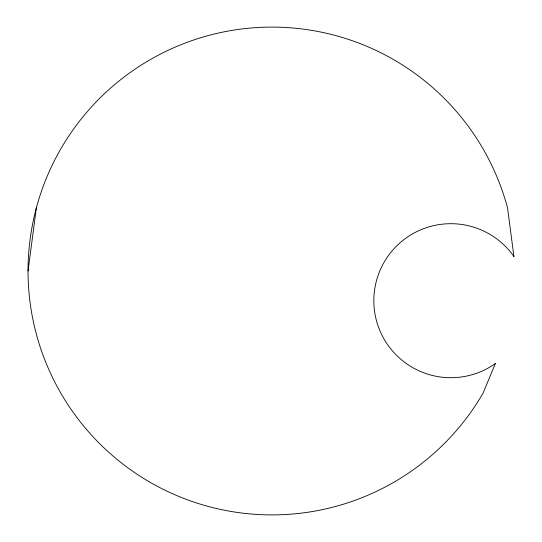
<?xml version="1.0" encoding="UTF-8"?>
<svg xmlns="http://www.w3.org/2000/svg" width="542" height="542" viewBox="0 0 542 542"><rect width="100%" height="100%" fill="white"/><g stroke="black" fill="none" stroke-linecap="round" stroke-linejoin="round"><path stroke-width="0.81" d="M28.042 271L36.348 207.877M495.347 363.54L483.166 392.95A243.9 243.9 0 0 1 99.477 443.464A243.9 243.9 0 0 1 149.992 59.776A243.9 243.9 0 0 1 507.529 207.877L513.958 256.725L513.674 256.183A77.011 77.011 0 0 0 406.324 237.857A77.011 77.011 0 0 0 387.991 345.207A77.011 77.011 0 0 0 495.347 363.54"/></g></svg>
